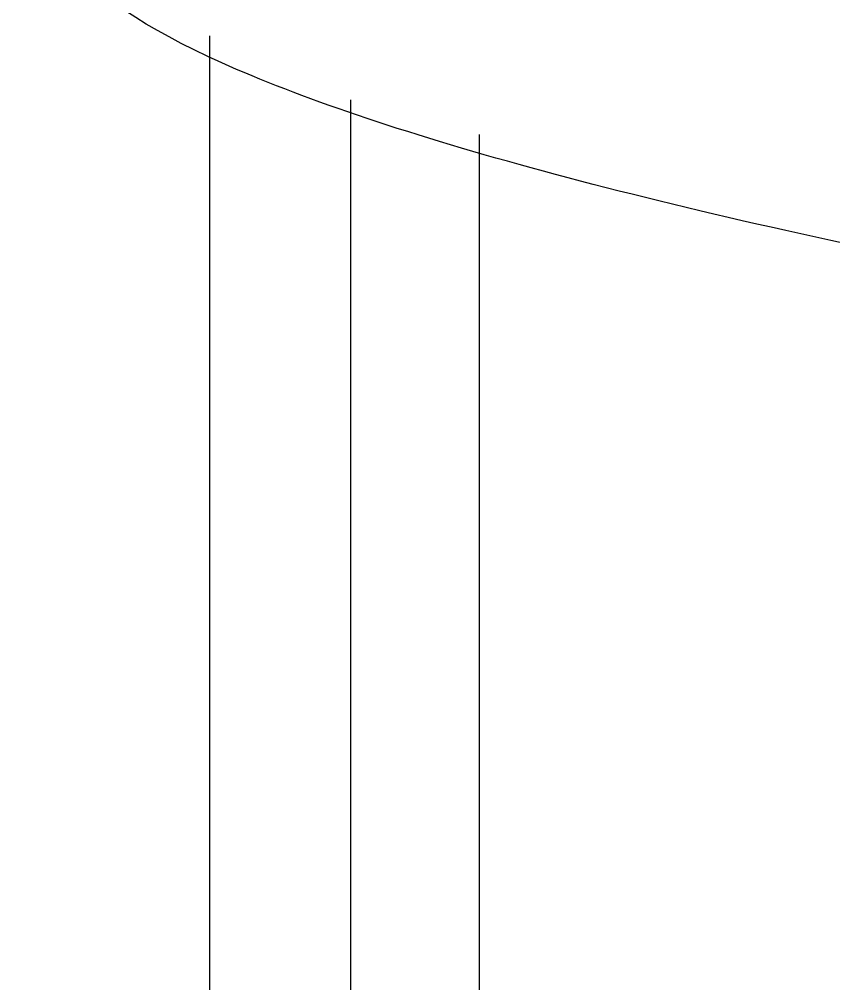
# Model space of a CAD drawing. Header units: millimetres. Extents: x 0 to 279, y 0 to 216.
# Drawn here: x 234.0648 to 234.2217, y 59.1759 to 59.3618 of the extents above; entities that cross this region are included whole.
import ezdxf

# ---------------------------------------------------------------- set-up
doc = ezdxf.new("R2010")
doc.units = ezdxf.units.MM

msp = doc.modelspace()

# ---------------------------------------------------------------- linework, layer by layer
at = {"color": 8, "linetype": 'Continuous', "lineweight": 25}
for p, q in [((234.10143, 59.35865), (234.10143, 58.86642)), ((234.15342, 59.33963), (234.15342, 58.89872))]:
    msp.add_line(p, q, dxfattribs=at)
at = {"color": 7, "linetype": 'Continuous', "lineweight": 25}
msp.add_line((234.12859, 59.34629), (234.12859, 58.88745), dxfattribs=at)
for points, knots in [([(235.32534, 59.18224), (235.29694, 59.18505), (235.13356, 59.20122), (234.843, 59.23137), (234.50018, 59.27143), (234.24008, 59.31148), (234.08681, 59.3523), (234.05375, 59.39188), (234.14522, 59.43296), (234.31368, 59.46568), (234.4539, 59.48576), (234.49963, 59.4923)], [0, 0, 0, 0, 0.027422, 0.157738, 0.287556, 0.417363, 0.547688, 0.677225, 0.807689, 0.937295, 1, 1, 1, 1]), ([(234.08199, 58.85354), (234.07868, 58.85665), (234.06111, 58.87312), (234.15091, 58.90378), (234.34932, 58.94346), (234.65388, 58.98402), (235.02456, 59.02437), (235.431, 59.06419), (235.83429, 59.10518), (236.19906, 59.14474), (236.49018, 59.18567), (236.68317, 59.22557), (236.75523, 59.26582), (236.72183, 59.30246), (236.61606, 59.32516), (236.57243, 59.33453)], [0, 0, 0, 0, 0.019552, 0.10362, 0.187135, 0.270993, 0.354768, 0.438322, 0.522369, 0.605831, 0.689855, 0.773443, 0.857163, 0.941074, 1, 1, 1, 1])]:
    msp.add_open_spline(points, degree=3, knots=knots, dxfattribs=at)

doc.saveas('drawing.dxf')
